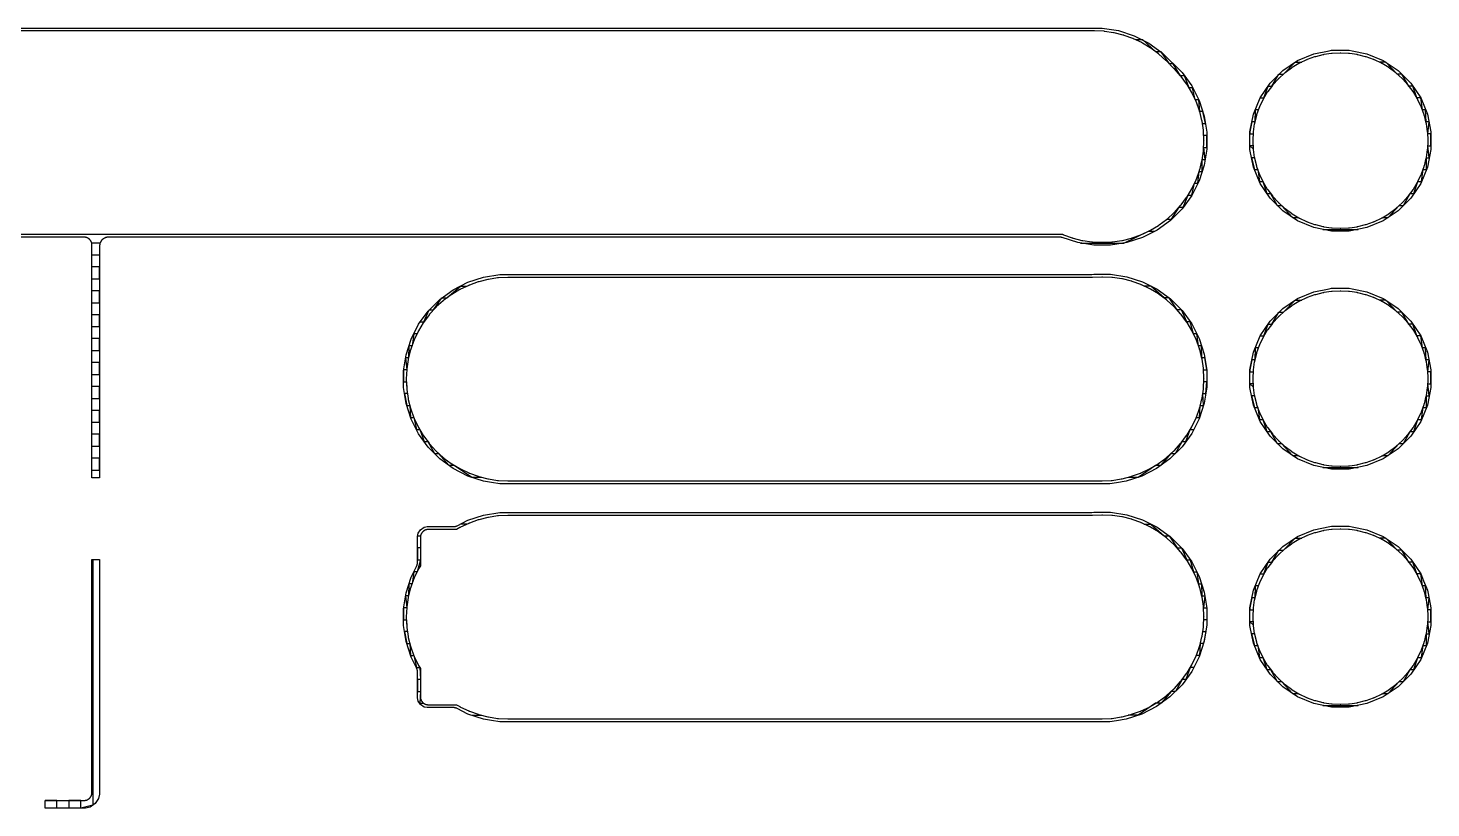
# Model space of a CAD drawing. Header units: metres. Extents: x 141.3 to 191.2, y -114.6 to -61.8.
# Drawn here: x 176.24 to 191.2, y -114.56 to -106.24 of the extents above; entities that cross this region are included whole.
import ezdxf

# ---------------------------------------------------------------- set-up
doc = ezdxf.new("R2010")
doc.units = ezdxf.units.M

msp = doc.modelspace()

# ---------------------------------------------------------------- linework, layer by layer
for points in [[(172.973, -106.24), (187.693, -106.24), (187.867, -106.267), (188.034, -106.322), (188.19, -106.401), (188.332, -106.505), (188.543, -106.715), (188.646, -106.857), (188.726, -107.014), (188.78, -107.181), (188.807, -107.352), (188.807, -107.353), (188.807, -107.354), (188.807, -107.53), (188.807, -107.532), (188.78, -107.703), (188.726, -107.87), (188.646, -108.027), (188.543, -108.169), (188.419, -108.293), (188.277, -108.396), (188.12, -108.476), (187.953, -108.53), (187.848, -108.547), (187.78, -108.557), (187.604, -108.557), (187.517, -108.544), (187.431, -108.53), (187.264, -108.476), (187.262, -108.475), (187.259, -108.474), (187.257, -108.474), (187.255, -108.473), (187.253, -108.473), (187.251, -108.473), (187.247, -108.472), (187.245, -108.472), (187.243, -108.471), (187.24, -108.471), (187.238, -108.471), (187.236, -108.471), (187.234, -108.471), (177.096, -108.471), (177.094, -108.471), (177.092, -108.471), (177.09, -108.471), (177.088, -108.471), (177.085, -108.472), (177.083, -108.472), (177.081, -108.472), (177.079, -108.473), (177.077, -108.473), (177.075, -108.474), (177.073, -108.474), (177.071, -108.475), (177.069, -108.475), (177.067, -108.476), (177.065, -108.477), (177.063, -108.477), (177.055, -108.481), (177.053, -108.482), (177.051, -108.483), (177.05, -108.483), (177.048, -108.484), (177.046, -108.485), (177.044, -108.486), (177.042, -108.488), (177.041, -108.489), (177.039, -108.49), (177.037, -108.491), (177.035, -108.492), (177.034, -108.494), (177.032, -108.495), (177.031, -108.496), (177.029, -108.498), (177.028, -108.499), (177.026, -108.501), (177.025, -108.502), (177.023, -108.504), (177.022, -108.505), (177.021, -108.507), (177.019, -108.509), (177.018, -108.51), (177.017, -108.512), (177.016, -108.514), (177.015, -108.516), (177.014, -108.517), (177.013, -108.519), (177.012, -108.521), (177.011, -108.523), (177.01, -108.525), (177.009, -108.527), (177.006, -108.535), (177.005, -108.537), (177.004, -108.539), (177.004, -108.541), (177.003, -108.543), (177.002, -108.545), (177.002, -108.547), (177.001, -108.549), (177.001, -108.551), (177.001, -108.553), (177, -108.555), (177, -108.557), (177, -108.559), (177, -108.561), (177, -108.563), (176.999, -108.565), (176.999, -108.568), (176.999, -111.042), (176.919, -111.042), (176.919, -108.557), (176.919, -108.554), (176.919, -108.552), (176.919, -108.55), (176.919, -108.548), (176.919, -108.546), (176.918, -108.544), (176.918, -108.542), (176.918, -108.54), (176.917, -108.538), (176.917, -108.536), (176.916, -108.534), (176.916, -108.532), (176.915, -108.53), (176.914, -108.528), (176.914, -108.526), (176.913, -108.524), (176.912, -108.522), (176.911, -108.52), (176.91, -108.518), (176.909, -108.516), (176.908, -108.515), (176.907, -108.513), (176.906, -108.511), (176.905, -108.509), (176.904, -108.508), (176.903, -108.506), (176.901, -108.504), (176.9, -108.503), (176.899, -108.501), (176.897, -108.499), (176.896, -108.498), (176.895, -108.496), (176.893, -108.495), (176.891, -108.494), (176.89, -108.492), (176.888, -108.491), (176.887, -108.489), (176.885, -108.488), (176.883, -108.487), (176.882, -108.486), (176.88, -108.485), (176.878, -108.484), (176.876, -108.483), (176.874, -108.482), (176.873, -108.481), (176.871, -108.48), (176.869, -108.479), (176.867, -108.478), (176.865, -108.477), (176.863, -108.476), (176.861, -108.476), (176.859, -108.475), (176.857, -108.475), (176.855, -108.474), (176.853, -108.474), (176.851, -108.473), (176.849, -108.473), (176.847, -108.472), (176.845, -108.472), (176.843, -108.472), (176.841, -108.472), (176.839, -108.472), (176.836, -108.472), (176.834, -108.472), (175.133, -108.472)], [(173.51, -108.441), (187.268, -108.441), (187.273, -108.443), (187.275, -108.444), (187.277, -108.445), (187.279, -108.446), (187.28, -108.446), (187.373, -108.479), (187.373, -108.479), (187.375, -108.48), (187.377, -108.481), (187.379, -108.481), (187.381, -108.482), (187.476, -108.506), (187.478, -108.506), (187.48, -108.507), (187.482, -108.507), (187.484, -108.507), (187.581, -108.522), (187.584, -108.522), (187.586, -108.522), (187.588, -108.522), (187.59, -108.523), (187.688, -108.527), (187.69, -108.527), (187.692, -108.528), (187.694, -108.527), (187.696, -108.527), (187.794, -108.523), (187.796, -108.522), (187.798, -108.522), (187.8, -108.522), (187.803, -108.522), (187.9, -108.507), (187.902, -108.507), (187.904, -108.507), (187.906, -108.506), (187.908, -108.506), (188.003, -108.482), (188.005, -108.481), (188.007, -108.481), (188.009, -108.48), (188.011, -108.479), (188.104, -108.446), (188.105, -108.446), (188.107, -108.445), (188.109, -108.444), (188.111, -108.443), (188.2, -108.401), (188.202, -108.4), (188.204, -108.399), (188.206, -108.398), (188.207, -108.397), (188.292, -108.347), (188.293, -108.346), (188.295, -108.345), (188.297, -108.343), (188.298, -108.342), (188.377, -108.284), (188.379, -108.282), (188.381, -108.281), (188.382, -108.28), (188.384, -108.278), (188.457, -108.212), (188.458, -108.211), (188.46, -108.21), (188.461, -108.208), (188.462, -108.207), (188.528, -108.134), (188.53, -108.132), (188.531, -108.131), (188.532, -108.129), (188.534, -108.127), (188.592, -108.048), (188.593, -108.047), (188.595, -108.045), (188.596, -108.043), (188.597, -108.042), (188.647, -107.957), (188.648, -107.956), (188.649, -107.954), (188.65, -107.952), (188.651, -107.95), (188.693, -107.861), (188.694, -107.859), (188.695, -107.857), (188.696, -107.855), (188.696, -107.854), (188.729, -107.761), (188.729, -107.761), (188.73, -107.761), (188.73, -107.759), (188.731, -107.757), (188.731, -107.755), (188.732, -107.753), (188.756, -107.658), (188.756, -107.656), (188.757, -107.654), (188.757, -107.652), (188.757, -107.65), (188.772, -107.553), (188.772, -107.55), (188.772, -107.548), (188.772, -107.546), (188.773, -107.544), (188.777, -107.446), (188.777, -107.444), (188.778, -107.442), (188.777, -107.44), (188.777, -107.438), (188.773, -107.34), (188.772, -107.338), (188.772, -107.336), (188.772, -107.334), (188.772, -107.331), (188.757, -107.234), (188.757, -107.232), (188.757, -107.23), (188.756, -107.228), (188.756, -107.226), (188.732, -107.131), (188.731, -107.129), (188.731, -107.127), (188.73, -107.125), (188.729, -107.123), (188.696, -107.03), (188.696, -107.029), (188.695, -107.027), (188.694, -107.025), (188.693, -107.023), (188.651, -106.934), (188.65, -106.932), (188.649, -106.93), (188.648, -106.928), (188.647, -106.927), (188.597, -106.842), (188.596, -106.841), (188.595, -106.839), (188.593, -106.837), (188.592, -106.836), (188.534, -106.757), (188.532, -106.755), (188.531, -106.753), (188.53, -106.752), (188.528, -106.75), (188.462, -106.677), (188.461, -106.676), (188.46, -106.674), (188.373, -106.588), (188.372, -106.586), (188.37, -106.585), (188.297, -106.519), (188.296, -106.518), (188.294, -106.516), (188.293, -106.515), (188.291, -106.514), (188.212, -106.455), (188.21, -106.454), (188.209, -106.453), (188.207, -106.452), (188.205, -106.451), (188.121, -106.4), (188.119, -106.399), (188.117, -106.398), (188.115, -106.397), (188.113, -106.396), (188.025, -106.354), (188.023, -106.353), (188.021, -106.353), (188.019, -106.352), (188.017, -106.351), (187.925, -106.318), (187.925, -106.318), (187.923, -106.317), (187.921, -106.317), (187.919, -106.316), (187.917, -106.316), (187.821, -106.292), (187.819, -106.291), (187.817, -106.291), (187.815, -106.29), (187.813, -106.29), (187.716, -106.276), (187.714, -106.275), (187.712, -106.275), (187.71, -106.275), (187.708, -106.275), (187.61, -106.27), (187.608, -106.27), (187.605, -106.27), (173.061, -106.27)], [(188.761, -107.26), (188.793, -107.26), (188.764, -107.132), (188.732, -107.132), (188.721, -107.005), (188.685, -107.005), (188.656, -106.877), (188.618, -106.877), (188.568, -106.75), (188.528, -106.75), (188.45, -106.622), (188.408, -106.622), (188.319, -106.495), (188.265, -106.495), (188.124, -106.367), (188.053, -106.367)], [(189.357, -107.114), (189.323, -107.114), (189.319, -107.241), (189.287, -107.241), (189.266, -107.347), (189.304, -107.16), (189.376, -106.985), (189.482, -106.827), (189.617, -106.692), (189.775, -106.586), (189.95, -106.514), (190.112, -106.482), (190.137, -106.476), (190.327, -106.476), (190.359, -106.483), (190.514, -106.514), (190.689, -106.586), (190.847, -106.692), (190.982, -106.827), (191.088, -106.985), (191.16, -107.16), (191.198, -107.347), (191.198, -107.537), (191.16, -107.724), (191.088, -107.899), (190.982, -108.057), (190.847, -108.192), (190.689, -108.298), (190.514, -108.37), (190.327, -108.408), (190.137, -108.408), (189.95, -108.37), (189.775, -108.298), (189.617, -108.192), (189.482, -108.057), (189.376, -107.899), (189.304, -107.724), (189.266, -107.537), (189.266, -107.347), (189.266, -107.369), (189.3, -107.369)], [(189.3, -107.496), (189.266, -107.496), (189.301, -107.529), (189.301, -107.532), (189.302, -107.534), (189.302, -107.536), (189.302, -107.538), (189.314, -107.62), (189.315, -107.622), (189.315, -107.624), (189.315, -107.626), (189.316, -107.628), (189.336, -107.709), (189.337, -107.711), (189.337, -107.713), (189.338, -107.715), (189.339, -107.717), (189.367, -107.796), (189.367, -107.798), (189.368, -107.8), (189.369, -107.802), (189.37, -107.804), (189.406, -107.879), (189.406, -107.881), (189.407, -107.883), (189.408, -107.885), (189.409, -107.886), (189.452, -107.958), (189.453, -107.96), (189.455, -107.961), (189.456, -107.963), (189.457, -107.965), (189.507, -108.032), (189.508, -108.034), (189.509, -108.035), (189.511, -108.037), (189.512, -108.038), (189.568, -108.1), (189.569, -108.102), (189.571, -108.103), (189.572, -108.105), (189.574, -108.106), (189.636, -108.162), (189.637, -108.163), (189.639, -108.165), (189.64, -108.166), (189.642, -108.167), (189.709, -108.217), (189.711, -108.218), (189.713, -108.219), (189.714, -108.221), (189.716, -108.222), (189.788, -108.265), (189.789, -108.266), (189.791, -108.267), (189.793, -108.268), (189.795, -108.268), (189.87, -108.304), (189.872, -108.305), (189.874, -108.306), (189.876, -108.307), (189.878, -108.307), (189.957, -108.335), (189.957, -108.335), (189.958, -108.336), (189.96, -108.337), (189.963, -108.337), (189.965, -108.338), (190.046, -108.358), (190.048, -108.359), (190.05, -108.359), (190.052, -108.359), (190.054, -108.36), (190.136, -108.372), (190.138, -108.372), (190.14, -108.372), (190.142, -108.373), (190.145, -108.373), (190.228, -108.377), (190.23, -108.377), (190.232, -108.377), (190.234, -108.377), (190.236, -108.377), (190.319, -108.373), (190.322, -108.373), (190.324, -108.372), (190.326, -108.372), (190.328, -108.372), (190.41, -108.36), (190.412, -108.359), (190.414, -108.359), (190.416, -108.359), (190.418, -108.358), (190.499, -108.338), (190.501, -108.337), (190.503, -108.337), (190.505, -108.336), (190.507, -108.335), (190.586, -108.307), (190.588, -108.307), (190.59, -108.306), (190.592, -108.305), (190.594, -108.304), (190.669, -108.268), (190.671, -108.268), (190.673, -108.267), (190.675, -108.266), (190.676, -108.265), (190.748, -108.222), (190.75, -108.221), (190.751, -108.219), (190.753, -108.218), (190.755, -108.217), (190.822, -108.167), (190.824, -108.166), (190.825, -108.165), (190.827, -108.163), (190.828, -108.162), (190.89, -108.106), (190.892, -108.105), (190.893, -108.103), (190.895, -108.102), (190.896, -108.1), (190.952, -108.038), (190.953, -108.037), (190.955, -108.035), (190.956, -108.034), (190.957, -108.032), (191.007, -107.965), (191.008, -107.963), (191.009, -107.961), (191.011, -107.96), (191.012, -107.958), (191.055, -107.886), (191.056, -107.885), (191.057, -107.883), (191.058, -107.881), (191.058, -107.879), (191.094, -107.804), (191.095, -107.802), (191.096, -107.8), (191.097, -107.798), (191.097, -107.796), (191.125, -107.717), (191.125, -107.717), (191.125, -107.717), (191.126, -107.715), (191.127, -107.713), (191.127, -107.711), (191.128, -107.709), (191.148, -107.628), (191.149, -107.626), (191.149, -107.624), (191.149, -107.622), (191.15, -107.62), (191.162, -107.538), (191.162, -107.536), (191.162, -107.534), (191.163, -107.532), (191.163, -107.529), (191.167, -107.446), (191.167, -107.444), (191.167, -107.442), (191.167, -107.44), (191.167, -107.438), (191.163, -107.355), (191.163, -107.352), (191.162, -107.35), (191.162, -107.348), (191.162, -107.346), (191.15, -107.264), (191.149, -107.262), (191.149, -107.26), (191.149, -107.258), (191.148, -107.256), (191.128, -107.175), (191.127, -107.173), (191.127, -107.171), (191.126, -107.169), (191.125, -107.167), (191.097, -107.088), (191.097, -107.086), (191.096, -107.084), (191.095, -107.082), (191.094, -107.08), (191.058, -107.005), (191.058, -107.003), (191.057, -107.001), (191.056, -106.999), (191.055, -106.998), (191.012, -106.926), (191.011, -106.924), (191.009, -106.923), (191.008, -106.921), (191.007, -106.919), (190.957, -106.852), (190.956, -106.85), (190.955, -106.849), (190.953, -106.847), (190.952, -106.846), (190.896, -106.784), (190.895, -106.782), (190.893, -106.781), (190.892, -106.779), (190.89, -106.778), (190.828, -106.722), (190.827, -106.721), (190.825, -106.719), (190.824, -106.718), (190.822, -106.717), (190.755, -106.667), (190.753, -106.666), (190.751, -106.665), (190.75, -106.663), (190.748, -106.662), (190.676, -106.619), (190.675, -106.618), (190.673, -106.617), (190.671, -106.616), (190.669, -106.616), (190.594, -106.58), (190.592, -106.579), (190.59, -106.578), (190.588, -106.577), (190.586, -106.577), (190.507, -106.549), (190.507, -106.549), (190.506, -106.548), (190.504, -106.547), (190.501, -106.547), (190.499, -106.546), (190.418, -106.526), (190.416, -106.525), (190.414, -106.525), (190.412, -106.525), (190.41, -106.524), (190.328, -106.512), (190.326, -106.512), (190.324, -106.512), (190.322, -106.511), (190.319, -106.511), (190.236, -106.507), (190.234, -106.507), (190.232, -106.507), (190.23, -106.507), (190.228, -106.507), (190.145, -106.511), (190.142, -106.511), (190.14, -106.512), (190.138, -106.512), (190.136, -106.512), (190.054, -106.524), (190.052, -106.525), (190.05, -106.525), (190.048, -106.525), (190.046, -106.526), (189.965, -106.546), (189.963, -106.547), (189.961, -106.547), (189.959, -106.548), (189.957, -106.549), (189.878, -106.577), (189.876, -106.577), (189.874, -106.578), (189.872, -106.579), (189.87, -106.58), (189.795, -106.616), (189.793, -106.616), (189.791, -106.617), (189.789, -106.618), (189.788, -106.619), (189.716, -106.662), (189.714, -106.663), (189.713, -106.665), (189.711, -106.666), (189.709, -106.667), (189.642, -106.717), (189.64, -106.718), (189.639, -106.719), (189.637, -106.721), (189.636, -106.722), (189.574, -106.778), (189.572, -106.779), (189.571, -106.781), (189.569, -106.782), (189.568, -106.784), (189.512, -106.846), (189.511, -106.847), (189.509, -106.849), (189.508, -106.85), (189.507, -106.852), (189.457, -106.919), (189.456, -106.921), (189.455, -106.923), (189.453, -106.924), (189.452, -106.926), (189.409, -106.998), (189.408, -106.999), (189.407, -107.001), (189.406, -107.003), (189.406, -107.005), (189.37, -107.08), (189.369, -107.082), (189.368, -107.084), (189.367, -107.086), (189.367, -107.088), (189.339, -107.167), (189.339, -107.167), (189.339, -107.167), (189.338, -107.169), (189.337, -107.171), (189.337, -107.173), (189.336, -107.175), (189.316, -107.256), (189.315, -107.258), (189.315, -107.26), (189.315, -107.262), (189.314, -107.264), (189.302, -107.346), (189.302, -107.348), (189.302, -107.35), (189.301, -107.352), (189.301, -107.355), (189.297, -107.438), (189.297, -107.44), (189.297, -107.442), (189.297, -107.444), (189.297, -107.446), (189.301, -107.529)], [(189.376, -106.986), (189.416, -106.986), (189.46, -106.859), (189.502, -106.859), (189.577, -106.731), (189.625, -106.731), (189.748, -106.604), (189.819, -106.604)], [(190.681, -108.261), (190.743, -108.261), (190.859, -108.134), (190.905, -108.134), (190.976, -108.006), (191.016, -108.006), (191.058, -107.879), (191.096, -107.879), (191.113, -107.751), (191.149, -107.751), (191.149, -107.624), (191.18, -107.624), (191.164, -107.496), (191.198, -107.496), (191.198, -107.369), (191.164, -107.369), (191.177, -107.241), (191.145, -107.241), (191.141, -107.114), (191.107, -107.114), (191.088, -106.986), (191.048, -106.986), (191.004, -106.859), (190.962, -106.859), (190.887, -106.731), (190.839, -106.731), (190.716, -106.604), (190.645, -106.604)], [(188.382, -108.28), (188.432, -108.28), (188.511, -108.152), (188.555, -108.152), (188.607, -108.025), (188.647, -108.025), (188.676, -107.897), (188.712, -107.897), (188.726, -107.77), (188.758, -107.77), (188.758, -107.642), (188.79, -107.642), (188.774, -107.515), (188.807, -107.515), (188.807, -107.387), (188.775, -107.387)], [(189.315, -107.624), (189.284, -107.624), (189.315, -107.751), (189.351, -107.751), (189.368, -107.879), (189.406, -107.879), (189.448, -108.006), (189.488, -108.006), (189.559, -108.134), (189.605, -108.134), (189.721, -108.261), (189.783, -108.261)], [(187.462, -108.535), (187.922, -108.535), (188.187, -108.408), (188.254, -108.408)], [(190.044, -108.389), (190.42, -108.389)], [(177.006, -108.535), (176.917, -108.535)], [(176.919, -110.957), (176.999, -110.957), (176.999, -110.83), (176.919, -110.83), (176.919, -110.702), (176.999, -110.702), (176.999, -110.575), (176.919, -110.575), (176.919, -110.447), (176.999, -110.447), (176.999, -110.32), (176.919, -110.32), (176.919, -110.192), (176.999, -110.192), (176.999, -110.065), (176.919, -110.065), (176.919, -109.937), (176.999, -109.937), (176.999, -109.81), (176.919, -109.81), (176.919, -109.682), (176.999, -109.682), (176.999, -109.555), (176.919, -109.555), (176.919, -109.427), (176.999, -109.427), (176.999, -109.3), (176.919, -109.3), (176.919, -109.172), (176.999, -109.172), (176.999, -109.045), (176.919, -109.045), (176.919, -108.917), (176.999, -108.917), (176.999, -108.79), (176.919, -108.79), (176.919, -108.662), (176.999, -108.662)], [(180.385, -109.504), (180.35, -109.504), (180.332, -109.631), (180.299, -109.631), (180.295, -109.759), (180.263, -109.759), (180.275, -109.886), (180.243, -109.886), (180.24, -109.899), (180.268, -109.726), (180.322, -109.559), (180.402, -109.402), (180.505, -109.26), (180.629, -109.136), (180.771, -109.033), (180.928, -108.953), (181.095, -108.899), (181.268, -108.871), (187.565, -108.871), (187.567, -108.871), (187.57, -108.871), (187.572, -108.871), (187.574, -108.871), (187.576, -108.871), (187.578, -108.871), (187.58, -108.87), (187.604, -108.866), (187.78, -108.866), (187.953, -108.894), (188.12, -108.948), (188.277, -109.028), (188.419, -109.131), (188.543, -109.255), (188.646, -109.397), (188.726, -109.554), (188.78, -109.721), (188.807, -109.892), (188.807, -109.893), (188.807, -109.894), (188.807, -110.07), (188.797, -110.138), (188.78, -110.243), (188.726, -110.41), (188.646, -110.567), (188.543, -110.709), (188.414, -110.838), (188.272, -110.941), (188.115, -111.021), (187.948, -111.075), (187.843, -111.092), (187.775, -111.103), (181.268, -111.103), (181.181, -111.089), (181.095, -111.075), (180.928, -111.021), (180.771, -110.941), (180.629, -110.838), (180.505, -110.714), (180.402, -110.572), (180.322, -110.415), (180.268, -110.248), (180.24, -110.075), (180.24, -109.899), (180.24, -110.014), (180.272, -110.014), (180.275, -110.089), (180.276, -110.091), (180.276, -110.093), (180.276, -110.095), (180.276, -110.098), (180.291, -110.195), (180.291, -110.197), (180.291, -110.199), (180.292, -110.201), (180.292, -110.203), (180.316, -110.298), (180.317, -110.3), (180.317, -110.302), (180.318, -110.304), (180.319, -110.306), (180.352, -110.399), (180.352, -110.4), (180.353, -110.402), (180.354, -110.404), (180.355, -110.406), (180.397, -110.495), (180.398, -110.497), (180.399, -110.499), (180.4, -110.501), (180.401, -110.502), (180.451, -110.587), (180.452, -110.588), (180.453, -110.59), (180.455, -110.592), (180.456, -110.593), (180.514, -110.672), (180.516, -110.674), (180.517, -110.676), (180.518, -110.677), (180.52, -110.679), (180.586, -110.752), (180.587, -110.753), (180.588, -110.755), (180.59, -110.756), (180.591, -110.757), (180.664, -110.823), (180.666, -110.825), (180.667, -110.826), (180.669, -110.827), (180.671, -110.829), (180.75, -110.887), (180.751, -110.888), (180.753, -110.89), (180.755, -110.891), (180.756, -110.892), (180.841, -110.942), (180.842, -110.943), (180.844, -110.944), (180.846, -110.945), (180.848, -110.946), (180.937, -110.988), (180.939, -110.989), (180.941, -110.99), (180.943, -110.991), (180.944, -110.991), (181.037, -111.024), (181.037, -111.024), (181.037, -111.025), (181.039, -111.025), (181.041, -111.026), (181.043, -111.026), (181.045, -111.027), (181.14, -111.051), (181.142, -111.051), (181.144, -111.052), (181.146, -111.052), (181.148, -111.052), (181.245, -111.067), (181.248, -111.067), (181.25, -111.067), (181.252, -111.067), (181.254, -111.068), (181.352, -111.072), (181.354, -111.072), (181.356, -111.073), (187.687, -111.073), (187.689, -111.072), (187.691, -111.072), (187.789, -111.068), (187.791, -111.067), (187.793, -111.067), (187.795, -111.067), (187.798, -111.067), (187.895, -111.052), (187.897, -111.052), (187.899, -111.052), (187.901, -111.051), (187.903, -111.051), (187.998, -111.027), (188, -111.026), (188.002, -111.026), (188.004, -111.025), (188.006, -111.024), (188.099, -110.991), (188.1, -110.991), (188.102, -110.99), (188.104, -110.989), (188.106, -110.988), (188.195, -110.946), (188.197, -110.945), (188.199, -110.944), (188.201, -110.943), (188.202, -110.942), (188.287, -110.892), (188.288, -110.891), (188.29, -110.89), (188.292, -110.888), (188.293, -110.887), (188.372, -110.829), (188.374, -110.827), (188.376, -110.826), (188.377, -110.825), (188.379, -110.823), (188.452, -110.757), (188.453, -110.756), (188.455, -110.755), (188.46, -110.75), (188.461, -110.748), (188.462, -110.747), (188.528, -110.674), (188.53, -110.672), (188.531, -110.671), (188.532, -110.669), (188.534, -110.667), (188.592, -110.588), (188.593, -110.587), (188.595, -110.585), (188.596, -110.583), (188.597, -110.582), (188.647, -110.497), (188.648, -110.496), (188.649, -110.494), (188.65, -110.492), (188.651, -110.49), (188.693, -110.401), (188.694, -110.399), (188.695, -110.397), (188.696, -110.395), (188.696, -110.394), (188.729, -110.301), (188.729, -110.301), (188.73, -110.301), (188.73, -110.299), (188.731, -110.297), (188.731, -110.295), (188.732, -110.293), (188.756, -110.198), (188.756, -110.196), (188.757, -110.194), (188.757, -110.192), (188.757, -110.19), (188.772, -110.093), (188.772, -110.09), (188.772, -110.088), (188.772, -110.086), (188.773, -110.084), (188.777, -109.986), (188.777, -109.984), (188.778, -109.982), (188.777, -109.98), (188.777, -109.978), (188.773, -109.88), (188.772, -109.878), (188.772, -109.876), (188.772, -109.874), (188.772, -109.871), (188.757, -109.774), (188.757, -109.772), (188.757, -109.77), (188.756, -109.768), (188.756, -109.766), (188.732, -109.671), (188.731, -109.669), (188.731, -109.667), (188.73, -109.665), (188.729, -109.663), (188.696, -109.57), (188.696, -109.569), (188.695, -109.567), (188.694, -109.565), (188.693, -109.563), (188.651, -109.474), (188.65, -109.472), (188.649, -109.47), (188.648, -109.468), (188.647, -109.467), (188.597, -109.382), (188.596, -109.381), (188.595, -109.379), (188.593, -109.377), (188.592, -109.376), (188.534, -109.297), (188.532, -109.295), (188.531, -109.293), (188.53, -109.292), (188.528, -109.29), (188.462, -109.217), (188.461, -109.216), (188.46, -109.214), (188.458, -109.213), (188.457, -109.212), (188.384, -109.146), (188.382, -109.144), (188.381, -109.143), (188.379, -109.142), (188.377, -109.14), (188.298, -109.082), (188.297, -109.081), (188.295, -109.079), (188.293, -109.078), (188.292, -109.077), (188.207, -109.027), (188.206, -109.026), (188.204, -109.025), (188.202, -109.024), (188.2, -109.023), (188.111, -108.981), (188.109, -108.98), (188.107, -108.979), (188.105, -108.978), (188.104, -108.978), (188.011, -108.945), (188.011, -108.945), (188.011, -108.944), (188.009, -108.944), (188.007, -108.943), (188.005, -108.943), (188.003, -108.942), (187.908, -108.918), (187.906, -108.918), (187.904, -108.917), (187.902, -108.917), (187.9, -108.917), (187.803, -108.902), (187.8, -108.902), (187.798, -108.902), (187.796, -108.902), (187.794, -108.901), (187.696, -108.897), (187.694, -108.897), (187.692, -108.896), (187.69, -108.897), (187.688, -108.897), (187.59, -108.901), (187.588, -108.901), (181.356, -108.901), (181.354, -108.902), (181.352, -108.902), (181.254, -108.906), (181.252, -108.907), (181.25, -108.907), (181.248, -108.907), (181.245, -108.907), (181.148, -108.922), (181.146, -108.922), (181.144, -108.922), (181.142, -108.923), (181.14, -108.923), (181.045, -108.947), (181.043, -108.948), (181.041, -108.948), (181.039, -108.949), (181.037, -108.95), (180.944, -108.983), (180.943, -108.983), (180.941, -108.984), (180.939, -108.985), (180.937, -108.986), (180.848, -109.028), (180.846, -109.029), (180.844, -109.03), (180.842, -109.031), (180.841, -109.032), (180.756, -109.082), (180.755, -109.083), (180.753, -109.084), (180.751, -109.086), (180.75, -109.087), (180.671, -109.145), (180.669, -109.147), (180.667, -109.148), (180.666, -109.149), (180.664, -109.151), (180.591, -109.217), (180.59, -109.218), (180.588, -109.219), (180.587, -109.221), (180.586, -109.222), (180.52, -109.295), (180.518, -109.297), (180.517, -109.298), (180.516, -109.3), (180.514, -109.302), (180.456, -109.381), (180.455, -109.382), (180.453, -109.384), (180.452, -109.386), (180.451, -109.387), (180.401, -109.472), (180.4, -109.473), (180.399, -109.475), (180.398, -109.477), (180.397, -109.479), (180.355, -109.568), (180.354, -109.57), (180.353, -109.572), (180.352, -109.574), (180.352, -109.575), (180.319, -109.668), (180.319, -109.668), (180.318, -109.668), (180.318, -109.67), (180.317, -109.672), (180.317, -109.674), (180.316, -109.676), (180.292, -109.771), (180.292, -109.773), (180.291, -109.775), (180.291, -109.777), (180.291, -109.779), (180.276, -109.876), (180.276, -109.879), (180.276, -109.881), (180.276, -109.883), (180.275, -109.885), (180.271, -109.983), (180.271, -109.985), (180.27, -109.987), (180.271, -109.989), (180.271, -109.991), (180.275, -110.089)], [(180.421, -109.376), (180.459, -109.376), (180.516, -109.249), (180.562, -109.249), (180.649, -109.121), (180.703, -109.121), (180.848, -108.994), (180.919, -108.994)], [(188.773, -109.886), (188.806, -109.886), (188.786, -109.759), (188.754, -109.759), (188.751, -109.631), (188.718, -109.631), (188.7, -109.504), (188.665, -109.504), (188.631, -109.376), (188.593, -109.376), (188.537, -109.249), (188.491, -109.249), (188.405, -109.121), (188.352, -109.121), (188.21, -108.994), (188.139, -108.994)], [(189.357, -109.654), (189.323, -109.654), (189.319, -109.781), (189.287, -109.781), (189.266, -109.887), (189.304, -109.7), (189.376, -109.525), (189.482, -109.367), (189.617, -109.232), (189.775, -109.126), (189.95, -109.054), (190.112, -109.022), (190.137, -109.016), (190.327, -109.016), (190.359, -109.023), (190.514, -109.054), (190.689, -109.126), (190.705, -109.137), (190.847, -109.232), (190.982, -109.367), (191.088, -109.525), (191.16, -109.7), (191.198, -109.887), (191.198, -110.077), (191.16, -110.264), (191.088, -110.439), (190.982, -110.597), (190.847, -110.732), (190.689, -110.838), (190.514, -110.91), (190.327, -110.948), (190.137, -110.948), (189.95, -110.91), (189.775, -110.838), (189.617, -110.732), (189.482, -110.597), (189.376, -110.439), (189.362, -110.404), (189.304, -110.264), (189.266, -110.077), (189.266, -109.887), (189.266, -109.909), (189.3, -109.909)], [(189.3, -110.036), (189.266, -110.036), (189.301, -110.069), (189.301, -110.072), (189.302, -110.074), (189.302, -110.076), (189.302, -110.078), (189.314, -110.16), (189.315, -110.162), (189.315, -110.164), (189.315, -110.166), (189.316, -110.168), (189.336, -110.249), (189.337, -110.251), (189.337, -110.253), (189.338, -110.255), (189.339, -110.257), (189.367, -110.336), (189.367, -110.338), (189.368, -110.34), (189.369, -110.342), (189.37, -110.344), (189.406, -110.419), (189.406, -110.421), (189.407, -110.423), (189.408, -110.425), (189.409, -110.426), (189.452, -110.498), (189.453, -110.5), (189.455, -110.501), (189.456, -110.503), (189.457, -110.505), (189.507, -110.572), (189.508, -110.574), (189.509, -110.575), (189.511, -110.577), (189.512, -110.578), (189.568, -110.64), (189.569, -110.642), (189.571, -110.643), (189.572, -110.645), (189.574, -110.646), (189.636, -110.702), (189.637, -110.703), (189.639, -110.705), (189.64, -110.706), (189.642, -110.707), (189.709, -110.757), (189.711, -110.758), (189.713, -110.759), (189.714, -110.761), (189.716, -110.762), (189.788, -110.805), (189.789, -110.806), (189.791, -110.807), (189.793, -110.808), (189.795, -110.808), (189.87, -110.844), (189.872, -110.845), (189.874, -110.846), (189.876, -110.847), (189.878, -110.847), (189.957, -110.875), (189.957, -110.875), (189.958, -110.876), (189.96, -110.877), (189.963, -110.877), (189.965, -110.878), (190.046, -110.898), (190.048, -110.899), (190.05, -110.899), (190.052, -110.899), (190.054, -110.9), (190.136, -110.912), (190.138, -110.912), (190.14, -110.912), (190.142, -110.913), (190.145, -110.913), (190.228, -110.917), (190.23, -110.917), (190.232, -110.917), (190.234, -110.917), (190.236, -110.917), (190.319, -110.913), (190.322, -110.913), (190.324, -110.912), (190.326, -110.912), (190.328, -110.912), (190.41, -110.9), (190.412, -110.899), (190.414, -110.899), (190.416, -110.899), (190.418, -110.898), (190.499, -110.878), (190.501, -110.877), (190.503, -110.877), (190.505, -110.876), (190.507, -110.875), (190.586, -110.847), (190.588, -110.847), (190.59, -110.846), (190.592, -110.845), (190.594, -110.844), (190.669, -110.808), (190.671, -110.808), (190.673, -110.807), (190.675, -110.806), (190.676, -110.805), (190.748, -110.762), (190.75, -110.761), (190.751, -110.759), (190.753, -110.758), (190.755, -110.757), (190.822, -110.707), (190.824, -110.706), (190.825, -110.705), (190.827, -110.703), (190.828, -110.702), (190.89, -110.646), (190.892, -110.645), (190.893, -110.643), (190.895, -110.642), (190.896, -110.64), (190.952, -110.578), (190.953, -110.577), (190.955, -110.575), (190.956, -110.574), (190.957, -110.572), (191.007, -110.505), (191.008, -110.503), (191.009, -110.501), (191.011, -110.5), (191.012, -110.498), (191.055, -110.426), (191.056, -110.425), (191.057, -110.423), (191.058, -110.421), (191.058, -110.419), (191.094, -110.344), (191.095, -110.342), (191.096, -110.34), (191.097, -110.338), (191.097, -110.336), (191.125, -110.257), (191.125, -110.257), (191.125, -110.257), (191.126, -110.255), (191.127, -110.253), (191.127, -110.251), (191.128, -110.249), (191.148, -110.168), (191.149, -110.166), (191.149, -110.164), (191.149, -110.162), (191.15, -110.16), (191.162, -110.078), (191.162, -110.076), (191.162, -110.074), (191.163, -110.072), (191.163, -110.069), (191.167, -109.986), (191.167, -109.984), (191.167, -109.982), (191.167, -109.98), (191.167, -109.978), (191.163, -109.895), (191.163, -109.892), (191.162, -109.89), (191.162, -109.888), (191.162, -109.886), (191.15, -109.804), (191.149, -109.802), (191.149, -109.8), (191.149, -109.798), (191.148, -109.796), (191.128, -109.715), (191.127, -109.713), (191.127, -109.711), (191.126, -109.709), (191.125, -109.707), (191.097, -109.628), (191.097, -109.626), (191.096, -109.624), (191.095, -109.622), (191.094, -109.62), (191.058, -109.545), (191.058, -109.543), (191.057, -109.541), (191.056, -109.539), (191.055, -109.538), (191.012, -109.466), (191.011, -109.464), (191.009, -109.463), (191.008, -109.461), (191.007, -109.459), (190.957, -109.392), (190.956, -109.39), (190.955, -109.389), (190.953, -109.387), (190.952, -109.386), (190.896, -109.324), (190.895, -109.322), (190.893, -109.321), (190.892, -109.319), (190.89, -109.318), (190.828, -109.262), (190.827, -109.261), (190.825, -109.259), (190.824, -109.258), (190.822, -109.257), (190.755, -109.207), (190.753, -109.206), (190.751, -109.205), (190.75, -109.203), (190.748, -109.202), (190.676, -109.159), (190.675, -109.158), (190.673, -109.157), (190.671, -109.156), (190.669, -109.156), (190.594, -109.12), (190.592, -109.119), (190.59, -109.118), (190.588, -109.117), (190.586, -109.117), (190.507, -109.089), (190.507, -109.089), (190.506, -109.088), (190.504, -109.087), (190.501, -109.087), (190.499, -109.086), (190.418, -109.066), (190.416, -109.065), (190.414, -109.065), (190.412, -109.065), (190.41, -109.064), (190.328, -109.052), (190.326, -109.052), (190.324, -109.052), (190.322, -109.051), (190.319, -109.051), (190.236, -109.047), (190.234, -109.047), (190.232, -109.047), (190.23, -109.047), (190.228, -109.047), (190.145, -109.051), (190.142, -109.051), (190.14, -109.052), (190.138, -109.052), (190.136, -109.052), (190.054, -109.064), (190.052, -109.065), (190.05, -109.065), (190.048, -109.065), (190.046, -109.066), (189.965, -109.086), (189.963, -109.087), (189.961, -109.087), (189.959, -109.088), (189.957, -109.089), (189.878, -109.117), (189.876, -109.117), (189.874, -109.118), (189.872, -109.119), (189.87, -109.12), (189.795, -109.156), (189.793, -109.156), (189.791, -109.157), (189.789, -109.158), (189.788, -109.159), (189.716, -109.202), (189.714, -109.203), (189.713, -109.205), (189.711, -109.206), (189.709, -109.207), (189.642, -109.257), (189.64, -109.258), (189.639, -109.259), (189.637, -109.261), (189.636, -109.262), (189.574, -109.318), (189.572, -109.319), (189.571, -109.321), (189.569, -109.322), (189.568, -109.324), (189.512, -109.386), (189.511, -109.387), (189.509, -109.389), (189.508, -109.39), (189.507, -109.392), (189.457, -109.459), (189.456, -109.461), (189.455, -109.463), (189.453, -109.464), (189.452, -109.466), (189.409, -109.538), (189.408, -109.539), (189.407, -109.541), (189.406, -109.543), (189.406, -109.545), (189.37, -109.62), (189.369, -109.622), (189.368, -109.624), (189.367, -109.626), (189.367, -109.628), (189.339, -109.707), (189.339, -109.707), (189.339, -109.707), (189.338, -109.709), (189.337, -109.711), (189.337, -109.713), (189.336, -109.715), (189.316, -109.796), (189.315, -109.798), (189.315, -109.8), (189.315, -109.802), (189.314, -109.804), (189.302, -109.886), (189.302, -109.888), (189.302, -109.89), (189.301, -109.892), (189.301, -109.895), (189.297, -109.978), (189.297, -109.98), (189.297, -109.982), (189.297, -109.984), (189.297, -109.986), (189.301, -110.069)], [(189.376, -109.526), (189.416, -109.526), (189.46, -109.399), (189.502, -109.399), (189.577, -109.271), (189.625, -109.271), (189.748, -109.144), (189.819, -109.144)], [(190.681, -110.801), (190.743, -110.801), (190.859, -110.674), (190.905, -110.674), (190.976, -110.546), (191.016, -110.546), (191.058, -110.419), (191.096, -110.419), (191.113, -110.291), (191.149, -110.291), (191.149, -110.164), (191.18, -110.164), (191.164, -110.036), (191.198, -110.036), (191.198, -109.909), (191.164, -109.909), (191.177, -109.781), (191.145, -109.781), (191.141, -109.654), (191.107, -109.654), (191.088, -109.526), (191.048, -109.526), (191.004, -109.399), (190.962, -109.399), (190.887, -109.271), (190.839, -109.271), (190.716, -109.144), (190.645, -109.144)], [(188.695, -110.396), (188.73, -110.396), (188.738, -110.269), (188.772, -110.269), (188.764, -110.141), (188.796, -110.141), (188.807, -110.014), (188.776, -110.014)], [(180.283, -110.141), (180.251, -110.141), (180.275, -110.269), (180.309, -110.269), (180.316, -110.396), (180.351, -110.396), (180.378, -110.524), (180.414, -110.524), (180.46, -110.651), (180.499, -110.651), (180.57, -110.779), (180.615, -110.779), (180.724, -110.906), (180.781, -110.906), (180.968, -111.034), (181.073, -111.034)], [(189.315, -110.164), (189.284, -110.164), (189.315, -110.291), (189.351, -110.291), (189.368, -110.419), (189.406, -110.419), (189.448, -110.546), (189.488, -110.546), (189.559, -110.674), (189.605, -110.674), (189.721, -110.801), (189.783, -110.801)], [(187.97, -111.034), (188.075, -111.034), (188.262, -110.906), (188.319, -110.906), (188.428, -110.779), (188.473, -110.779), (188.545, -110.651), (188.584, -110.651), (188.631, -110.524), (188.668, -110.524)], [(190.044, -110.929), (190.42, -110.929)], [(180.421, -111.789), (180.39, -111.789), (180.39, -111.916), (180.421, -111.916), (180.385, -112.044), (180.35, -112.044), (180.332, -112.171), (180.299, -112.171), (180.295, -112.299), (180.263, -112.299), (180.275, -112.426), (180.243, -112.426), (180.24, -112.439), (180.268, -112.266), (180.322, -112.099), (180.38, -111.985), (180.381, -111.984), (180.382, -111.982), (180.383, -111.98), (180.383, -111.978), (180.384, -111.976), (180.385, -111.974), (180.385, -111.972), (180.386, -111.971), (180.386, -111.969), (180.387, -111.967), (180.388, -111.961), (180.389, -111.96), (180.389, -111.958), (180.389, -111.956), (180.39, -111.954), (180.39, -111.952), (180.39, -111.95), (180.39, -111.948), (180.39, -111.946), (180.39, -111.944), (180.39, -111.942), (180.39, -111.666), (180.397, -111.632), (180.423, -111.594), (180.461, -111.568), (180.48, -111.564), (180.495, -111.561), (180.771, -111.561), (180.773, -111.561), (180.775, -111.561), (180.777, -111.561), (180.779, -111.561), (180.781, -111.561), (180.783, -111.561), (180.785, -111.56), (180.787, -111.56), (180.789, -111.56), (180.79, -111.559), (180.796, -111.558), (180.798, -111.557), (180.8, -111.557), (180.801, -111.556), (180.803, -111.556), (180.805, -111.555), (180.807, -111.554), (180.809, -111.554), (180.811, -111.553), (180.813, -111.552), (180.814, -111.551), (180.928, -111.493), (181.095, -111.439), (181.268, -111.411), (187.565, -111.411), (187.567, -111.411), (187.57, -111.411), (187.572, -111.411), (187.574, -111.411), (187.576, -111.411), (187.578, -111.411), (187.58, -111.41), (187.604, -111.406), (187.78, -111.406), (187.953, -111.434), (188.12, -111.488), (188.277, -111.568), (188.419, -111.671), (188.543, -111.795), (188.646, -111.937), (188.726, -112.094), (188.78, -112.261), (188.807, -112.432), (188.807, -112.433), (188.807, -112.434), (188.807, -112.61), (188.797, -112.678), (188.78, -112.783), (188.726, -112.95), (188.646, -113.107), (188.543, -113.249), (188.414, -113.378), (188.272, -113.481), (188.115, -113.561), (187.948, -113.615), (187.843, -113.632), (187.775, -113.643), (181.268, -113.643), (181.181, -113.629), (181.095, -113.615), (180.928, -113.561), (180.814, -113.503), (180.813, -113.502), (180.811, -113.501), (180.809, -113.5), (180.807, -113.5), (180.805, -113.499), (180.803, -113.498), (180.801, -113.498), (180.8, -113.497), (180.798, -113.497), (180.796, -113.496), (180.79, -113.495), (180.789, -113.494), (180.787, -113.494), (180.785, -113.494), (180.783, -113.493), (180.781, -113.493), (180.779, -113.493), (180.777, -113.493), (180.775, -113.493), (180.773, -113.493), (180.771, -113.493), (180.495, -113.493), (180.461, -113.486), (180.423, -113.46), (180.397, -113.422), (180.39, -113.388), (180.39, -113.112), (180.39, -113.11), (180.39, -113.108), (180.39, -113.106), (180.39, -113.104), (180.39, -113.102), (180.39, -113.1), (180.389, -113.098), (180.389, -113.096), (180.389, -113.094), (180.388, -113.093), (180.387, -113.087), (180.386, -113.085), (180.386, -113.083), (180.385, -113.082), (180.385, -113.08), (180.384, -113.078), (180.383, -113.076), (180.383, -113.074), (180.382, -113.072), (180.381, -113.07), (180.38, -113.069), (180.322, -112.955), (180.268, -112.788), (180.24, -112.615), (180.24, -112.439), (180.24, -112.554), (180.272, -112.554), (180.275, -112.629), (180.276, -112.631), (180.276, -112.633), (180.276, -112.635), (180.276, -112.638), (180.291, -112.735), (180.291, -112.737), (180.291, -112.739), (180.292, -112.741), (180.292, -112.743), (180.316, -112.838), (180.317, -112.84), (180.317, -112.842), (180.318, -112.844), (180.319, -112.846), (180.352, -112.939), (180.352, -112.94), (180.353, -112.942), (180.354, -112.944), (180.355, -112.946), (180.397, -113.035), (180.398, -113.037), (180.399, -113.039), (180.4, -113.041), (180.401, -113.042), (180.421, -113.076), (180.421, -113.377), (180.421, -113.379), (180.421, -113.381), (180.421, -113.383), (180.421, -113.385), (180.422, -113.387), (180.422, -113.389), (180.422, -113.392), (180.423, -113.394), (180.423, -113.396), (180.424, -113.398), (180.424, -113.4), (180.425, -113.402), (180.425, -113.404), (180.426, -113.406), (180.427, -113.408), (180.427, -113.41), (180.428, -113.411), (180.429, -113.413), (180.43, -113.415), (180.431, -113.417), (180.432, -113.419), (180.433, -113.421), (180.434, -113.422), (180.435, -113.424), (180.437, -113.426), (180.438, -113.428), (180.439, -113.429), (180.44, -113.431), (180.442, -113.433), (180.443, -113.434), (180.444, -113.436), (180.446, -113.437), (180.447, -113.439), (180.449, -113.44), (180.45, -113.441), (180.452, -113.443), (180.454, -113.444), (180.455, -113.445), (180.457, -113.446), (180.459, -113.448), (180.461, -113.449), (180.462, -113.45), (180.464, -113.451), (180.466, -113.452), (180.468, -113.453), (180.47, -113.454), (180.472, -113.455), (180.473, -113.456), (180.475, -113.456), (180.477, -113.457), (180.479, -113.458), (180.481, -113.458), (180.483, -113.459), (180.485, -113.459), (180.487, -113.46), (180.489, -113.46), (180.491, -113.461), (180.494, -113.461), (180.496, -113.461), (180.498, -113.462), (180.5, -113.462), (180.502, -113.462), (180.504, -113.462), (180.506, -113.462), (180.807, -113.462), (180.841, -113.482), (180.842, -113.483), (180.844, -113.484), (180.846, -113.485), (180.848, -113.486), (180.937, -113.528), (180.939, -113.529), (180.941, -113.53), (180.943, -113.531), (180.944, -113.531), (181.037, -113.564), (181.037, -113.564), (181.037, -113.565), (181.039, -113.565), (181.041, -113.566), (181.043, -113.566), (181.045, -113.567), (181.14, -113.591), (181.142, -113.591), (181.144, -113.592), (181.146, -113.592), (181.148, -113.592), (181.245, -113.607), (181.248, -113.607), (181.25, -113.607), (181.252, -113.607), (181.254, -113.608), (181.352, -113.612), (181.354, -113.612), (181.356, -113.613), (187.687, -113.613), (187.689, -113.612), (187.691, -113.612), (187.789, -113.608), (187.791, -113.607), (187.793, -113.607), (187.795, -113.607), (187.798, -113.607), (187.895, -113.592), (187.897, -113.592), (187.899, -113.592), (187.901, -113.591), (187.903, -113.591), (187.998, -113.567), (188, -113.566), (188.002, -113.566), (188.004, -113.565), (188.006, -113.564), (188.099, -113.531), (188.1, -113.531), (188.102, -113.53), (188.104, -113.529), (188.106, -113.528), (188.195, -113.486), (188.197, -113.485), (188.199, -113.484), (188.201, -113.483), (188.202, -113.482), (188.287, -113.432), (188.288, -113.431), (188.29, -113.43), (188.292, -113.428), (188.293, -113.427), (188.372, -113.369), (188.374, -113.367), (188.376, -113.366), (188.377, -113.365), (188.379, -113.363), (188.452, -113.297), (188.453, -113.296), (188.455, -113.295), (188.46, -113.29), (188.461, -113.288), (188.462, -113.287), (188.528, -113.214), (188.53, -113.212), (188.531, -113.211), (188.532, -113.209), (188.534, -113.207), (188.592, -113.128), (188.593, -113.127), (188.595, -113.125), (188.596, -113.123), (188.597, -113.122), (188.647, -113.037), (188.648, -113.036), (188.649, -113.034), (188.65, -113.032), (188.651, -113.03), (188.693, -112.941), (188.694, -112.939), (188.695, -112.937), (188.696, -112.935), (188.696, -112.934), (188.729, -112.841), (188.729, -112.841), (188.73, -112.841), (188.73, -112.839), (188.731, -112.837), (188.731, -112.835), (188.732, -112.833), (188.756, -112.738), (188.756, -112.736), (188.757, -112.734), (188.757, -112.732), (188.757, -112.73), (188.772, -112.633), (188.772, -112.63), (188.772, -112.628), (188.772, -112.626), (188.773, -112.624), (188.777, -112.526), (188.777, -112.524), (188.778, -112.522), (188.777, -112.52), (188.777, -112.518), (188.773, -112.42), (188.772, -112.418), (188.772, -112.416), (188.772, -112.414), (188.772, -112.411), (188.757, -112.314), (188.757, -112.312), (188.757, -112.31), (188.756, -112.308), (188.756, -112.306), (188.732, -112.211), (188.731, -112.209), (188.731, -112.207), (188.73, -112.205), (188.729, -112.203), (188.696, -112.11), (188.696, -112.109), (188.695, -112.107), (188.694, -112.105), (188.693, -112.103), (188.651, -112.014), (188.65, -112.012), (188.649, -112.01), (188.648, -112.008), (188.647, -112.007), (188.597, -111.922), (188.596, -111.921), (188.595, -111.919), (188.593, -111.917), (188.592, -111.916), (188.534, -111.837), (188.532, -111.835), (188.531, -111.833), (188.53, -111.832), (188.528, -111.83), (188.462, -111.757), (188.461, -111.756), (188.46, -111.754), (188.458, -111.753), (188.457, -111.752), (188.384, -111.686), (188.382, -111.684), (188.381, -111.683), (188.379, -111.682), (188.377, -111.68), (188.298, -111.622), (188.297, -111.621), (188.295, -111.619), (188.293, -111.618), (188.292, -111.617), (188.207, -111.567), (188.206, -111.566), (188.204, -111.565), (188.202, -111.564), (188.2, -111.563), (188.111, -111.521), (188.109, -111.52), (188.107, -111.519), (188.105, -111.518), (188.104, -111.518), (188.011, -111.485), (188.011, -111.485), (188.011, -111.484), (188.009, -111.484), (188.007, -111.483), (188.005, -111.483), (188.003, -111.482), (187.908, -111.458), (187.906, -111.458), (187.904, -111.457), (187.902, -111.457), (187.9, -111.457), (187.803, -111.442), (187.8, -111.442), (187.798, -111.442), (187.796, -111.442), (187.794, -111.441), (187.696, -111.437), (187.694, -111.437), (187.692, -111.436), (187.69, -111.437), (187.688, -111.437), (187.59, -111.441), (187.588, -111.441), (181.356, -111.441), (181.354, -111.442), (181.352, -111.442), (181.254, -111.446), (181.252, -111.447), (181.25, -111.447), (181.248, -111.447), (181.245, -111.447), (181.148, -111.462), (181.146, -111.462), (181.144, -111.462), (181.142, -111.463), (181.14, -111.463), (181.045, -111.487), (181.043, -111.488), (181.041, -111.488), (181.039, -111.489), (181.037, -111.49), (180.944, -111.523), (180.943, -111.523), (180.941, -111.524), (180.939, -111.525), (180.937, -111.526), (180.848, -111.568), (180.846, -111.569), (180.844, -111.57), (180.842, -111.571), (180.841, -111.572), (180.807, -111.592), (180.506, -111.592), (180.504, -111.592), (180.502, -111.592), (180.5, -111.592), (180.498, -111.592), (180.496, -111.593), (180.494, -111.593), (180.491, -111.593), (180.489, -111.594), (180.487, -111.594), (180.485, -111.595), (180.483, -111.595), (180.481, -111.596), (180.479, -111.596), (180.477, -111.597), (180.475, -111.598), (180.473, -111.598), (180.472, -111.599), (180.47, -111.6), (180.468, -111.601), (180.466, -111.602), (180.464, -111.603), (180.462, -111.604), (180.461, -111.605), (180.459, -111.606), (180.457, -111.608), (180.455, -111.609), (180.454, -111.61), (180.452, -111.611), (180.45, -111.613), (180.449, -111.614), (180.447, -111.615), (180.446, -111.617), (180.444, -111.618), (180.443, -111.62), (180.442, -111.621), (180.44, -111.623), (180.439, -111.625), (180.438, -111.626), (180.437, -111.628), (180.435, -111.63), (180.434, -111.632), (180.433, -111.633), (180.432, -111.635), (180.431, -111.637), (180.43, -111.639), (180.429, -111.641), (180.428, -111.643), (180.427, -111.644), (180.427, -111.646), (180.426, -111.648), (180.425, -111.65), (180.425, -111.652), (180.424, -111.654), (180.424, -111.656), (180.423, -111.658), (180.423, -111.66), (180.422, -111.662), (180.422, -111.665), (180.422, -111.667), (180.421, -111.669), (180.421, -111.671), (180.421, -111.673), (180.421, -111.675), (180.421, -111.677), (180.421, -111.978), (180.401, -112.012), (180.4, -112.013), (180.399, -112.015), (180.398, -112.017), (180.397, -112.019), (180.355, -112.108), (180.354, -112.11), (180.353, -112.112), (180.352, -112.114), (180.352, -112.115), (180.319, -112.208), (180.319, -112.208), (180.318, -112.208), (180.318, -112.21), (180.317, -112.212), (180.317, -112.214), (180.316, -112.216), (180.292, -112.311), (180.292, -112.313), (180.291, -112.315), (180.291, -112.317), (180.291, -112.319), (180.276, -112.416), (180.276, -112.419), (180.276, -112.421), (180.276, -112.423), (180.275, -112.425), (180.271, -112.523), (180.271, -112.525), (180.27, -112.527), (180.271, -112.529), (180.271, -112.531), (180.275, -112.629)], [(180.919, -111.534), (180.848, -111.534)], [(188.139, -111.534), (188.21, -111.534), (188.352, -111.661), (188.405, -111.661), (188.491, -111.789), (188.537, -111.789), (188.593, -111.916), (188.631, -111.916), (188.665, -112.044), (188.7, -112.044), (188.718, -112.171), (188.751, -112.171), (188.754, -112.299), (188.786, -112.299), (188.773, -112.426), (188.806, -112.426), (188.807, -112.554), (188.776, -112.554)], [(189.357, -112.194), (189.323, -112.194), (189.319, -112.321), (189.287, -112.321), (189.266, -112.427), (189.304, -112.24), (189.376, -112.065), (189.482, -111.907), (189.617, -111.772), (189.775, -111.666), (189.95, -111.594), (190.12, -111.56), (190.137, -111.556), (190.327, -111.556), (190.359, -111.563), (190.514, -111.594), (190.689, -111.666), (190.847, -111.772), (190.982, -111.907), (191.088, -112.065), (191.119, -112.139), (191.16, -112.24), (191.168, -112.276), (191.198, -112.427), (191.198, -112.617), (191.16, -112.804), (191.088, -112.979), (190.982, -113.137), (190.847, -113.272), (190.689, -113.378), (190.514, -113.45), (190.327, -113.488), (190.137, -113.488), (189.95, -113.45), (189.775, -113.378), (189.617, -113.272), (189.482, -113.137), (189.46, -113.104), (189.376, -112.979), (189.304, -112.804), (189.266, -112.617), (189.266, -112.427), (189.266, -112.449), (189.3, -112.449)], [(189.3, -112.576), (189.266, -112.576), (189.301, -112.609), (189.301, -112.612), (189.302, -112.614), (189.302, -112.616), (189.302, -112.618), (189.314, -112.7), (189.315, -112.702), (189.315, -112.704), (189.315, -112.706), (189.316, -112.708), (189.336, -112.789), (189.337, -112.791), (189.337, -112.793), (189.338, -112.795), (189.339, -112.797), (189.367, -112.876), (189.367, -112.878), (189.368, -112.88), (189.369, -112.882), (189.37, -112.884), (189.406, -112.959), (189.406, -112.961), (189.407, -112.963), (189.408, -112.965), (189.409, -112.966), (189.452, -113.038), (189.453, -113.04), (189.455, -113.041), (189.456, -113.043), (189.457, -113.045), (189.507, -113.112), (189.508, -113.114), (189.509, -113.115), (189.511, -113.117), (189.512, -113.118), (189.568, -113.18), (189.569, -113.182), (189.571, -113.183), (189.572, -113.185), (189.574, -113.186), (189.636, -113.242), (189.637, -113.243), (189.639, -113.245), (189.64, -113.246), (189.642, -113.247), (189.709, -113.297), (189.711, -113.298), (189.713, -113.299), (189.714, -113.301), (189.716, -113.302), (189.788, -113.345), (189.789, -113.346), (189.791, -113.347), (189.793, -113.348), (189.795, -113.348), (189.87, -113.384), (189.872, -113.385), (189.874, -113.386), (189.876, -113.387), (189.878, -113.387), (189.957, -113.415), (189.957, -113.415), (189.958, -113.416), (189.96, -113.417), (189.963, -113.417), (189.965, -113.418), (190.046, -113.438), (190.048, -113.439), (190.05, -113.439), (190.052, -113.439), (190.054, -113.44), (190.136, -113.452), (190.138, -113.452), (190.14, -113.452), (190.142, -113.453), (190.145, -113.453), (190.228, -113.457), (190.23, -113.457), (190.232, -113.457), (190.234, -113.457), (190.236, -113.457), (190.319, -113.453), (190.322, -113.453), (190.324, -113.452), (190.326, -113.452), (190.328, -113.452), (190.41, -113.44), (190.412, -113.439), (190.414, -113.439), (190.416, -113.439), (190.418, -113.438), (190.499, -113.418), (190.501, -113.417), (190.503, -113.417), (190.505, -113.416), (190.507, -113.415), (190.586, -113.387), (190.588, -113.387), (190.59, -113.386), (190.592, -113.385), (190.594, -113.384), (190.669, -113.348), (190.671, -113.348), (190.673, -113.347), (190.675, -113.346), (190.676, -113.345), (190.748, -113.302), (190.75, -113.301), (190.751, -113.299), (190.753, -113.298), (190.755, -113.297), (190.822, -113.247), (190.824, -113.246), (190.825, -113.245), (190.827, -113.243), (190.828, -113.242), (190.89, -113.186), (190.892, -113.185), (190.893, -113.183), (190.895, -113.182), (190.896, -113.18), (190.952, -113.118), (190.953, -113.117), (190.955, -113.115), (190.956, -113.114), (190.957, -113.112), (191.007, -113.045), (191.008, -113.043), (191.009, -113.041), (191.011, -113.04), (191.012, -113.038), (191.055, -112.966), (191.056, -112.965), (191.057, -112.963), (191.058, -112.961), (191.058, -112.959), (191.094, -112.884), (191.095, -112.882), (191.096, -112.88), (191.097, -112.878), (191.097, -112.876), (191.125, -112.797), (191.125, -112.797), (191.125, -112.797), (191.126, -112.795), (191.127, -112.793), (191.127, -112.791), (191.128, -112.789), (191.148, -112.708), (191.149, -112.706), (191.149, -112.704), (191.149, -112.702), (191.15, -112.7), (191.162, -112.618), (191.162, -112.616), (191.162, -112.614), (191.163, -112.612), (191.163, -112.609), (191.167, -112.526), (191.167, -112.524), (191.167, -112.522), (191.167, -112.52), (191.167, -112.518), (191.163, -112.435), (191.163, -112.432), (191.162, -112.43), (191.162, -112.428), (191.162, -112.426), (191.15, -112.344), (191.149, -112.342), (191.149, -112.34), (191.149, -112.338), (191.148, -112.336), (191.128, -112.255), (191.127, -112.253), (191.127, -112.251), (191.126, -112.249), (191.125, -112.247), (191.097, -112.168), (191.097, -112.166), (191.096, -112.164), (191.095, -112.162), (191.094, -112.16), (191.058, -112.085), (191.058, -112.083), (191.057, -112.081), (191.056, -112.079), (191.055, -112.078), (191.012, -112.006), (191.011, -112.004), (191.009, -112.003), (191.008, -112.001), (191.007, -111.999), (190.957, -111.932), (190.956, -111.93), (190.955, -111.929), (190.953, -111.927), (190.952, -111.926), (190.896, -111.864), (190.895, -111.862), (190.893, -111.861), (190.892, -111.859), (190.89, -111.858), (190.828, -111.802), (190.827, -111.801), (190.825, -111.799), (190.824, -111.798), (190.822, -111.797), (190.755, -111.747), (190.753, -111.746), (190.751, -111.745), (190.75, -111.743), (190.748, -111.742), (190.676, -111.699), (190.675, -111.698), (190.673, -111.697), (190.671, -111.696), (190.669, -111.696), (190.594, -111.66), (190.592, -111.659), (190.59, -111.658), (190.588, -111.657), (190.586, -111.657), (190.507, -111.629), (190.507, -111.629), (190.506, -111.628), (190.504, -111.627), (190.501, -111.627), (190.499, -111.626), (190.418, -111.606), (190.416, -111.605), (190.414, -111.605), (190.412, -111.605), (190.41, -111.604), (190.328, -111.592), (190.326, -111.592), (190.324, -111.592), (190.322, -111.591), (190.319, -111.591), (190.236, -111.587), (190.234, -111.587), (190.232, -111.587), (190.23, -111.587), (190.228, -111.587), (190.145, -111.591), (190.142, -111.591), (190.14, -111.592), (190.138, -111.592), (190.136, -111.592), (190.054, -111.604), (190.052, -111.605), (190.05, -111.605), (190.048, -111.605), (190.046, -111.606), (189.965, -111.626), (189.963, -111.627), (189.961, -111.627), (189.959, -111.628), (189.957, -111.629), (189.878, -111.657), (189.876, -111.657), (189.874, -111.658), (189.872, -111.659), (189.87, -111.66), (189.795, -111.696), (189.793, -111.696), (189.791, -111.697), (189.789, -111.698), (189.788, -111.699), (189.716, -111.742), (189.714, -111.743), (189.713, -111.745), (189.711, -111.746), (189.709, -111.747), (189.642, -111.797), (189.64, -111.798), (189.639, -111.799), (189.637, -111.801), (189.636, -111.802), (189.574, -111.858), (189.572, -111.859), (189.571, -111.861), (189.569, -111.862), (189.568, -111.864), (189.512, -111.926), (189.511, -111.927), (189.509, -111.929), (189.508, -111.93), (189.507, -111.932), (189.457, -111.999), (189.456, -112.001), (189.455, -112.003), (189.453, -112.004), (189.452, -112.006), (189.409, -112.078), (189.408, -112.079), (189.407, -112.081), (189.406, -112.083), (189.406, -112.085), (189.37, -112.16), (189.369, -112.162), (189.368, -112.164), (189.367, -112.166), (189.367, -112.168), (189.339, -112.247), (189.339, -112.247), (189.339, -112.247), (189.338, -112.249), (189.337, -112.251), (189.337, -112.253), (189.336, -112.255), (189.316, -112.336), (189.315, -112.338), (189.315, -112.34), (189.315, -112.342), (189.314, -112.344), (189.302, -112.426), (189.302, -112.428), (189.302, -112.43), (189.301, -112.432), (189.301, -112.435), (189.297, -112.518), (189.297, -112.52), (189.297, -112.522), (189.297, -112.524), (189.297, -112.526), (189.301, -112.609)], [(180.391, -111.661), (180.422, -111.661)], [(189.376, -112.066), (189.416, -112.066), (189.46, -111.939), (189.502, -111.939), (189.577, -111.811), (189.625, -111.811), (189.748, -111.684), (189.819, -111.684)], [(190.681, -113.341), (190.743, -113.341), (190.859, -113.214), (190.905, -113.214), (190.976, -113.086), (191.016, -113.086), (191.058, -112.959), (191.096, -112.959), (191.113, -112.831), (191.149, -112.831), (191.149, -112.704), (191.18, -112.704), (191.164, -112.576), (191.198, -112.576), (191.198, -112.449), (191.164, -112.449), (191.177, -112.321), (191.145, -112.321), (191.141, -112.194), (191.107, -112.194), (191.088, -112.066), (191.048, -112.066), (191.004, -111.939), (190.962, -111.939), (190.887, -111.811), (190.839, -111.811), (190.716, -111.684), (190.645, -111.684)], [(176.928, -111.912), (176.928, -114.534), (176.801, -114.564), (176.801, -114.483), (176.673, -114.483), (176.673, -114.564), (176.546, -114.564), (176.546, -114.483), (176.419, -114.483), (176.834, -114.483), (176.836, -114.483), (176.839, -114.483), (176.841, -114.483), (176.843, -114.483), (176.845, -114.483), (176.847, -114.483), (176.849, -114.482), (176.851, -114.482), (176.853, -114.481), (176.855, -114.481), (176.857, -114.48), (176.859, -114.48), (176.861, -114.479), (176.863, -114.479), (176.865, -114.478), (176.867, -114.477), (176.869, -114.476), (176.871, -114.475), (176.873, -114.474), (176.874, -114.473), (176.876, -114.472), (176.878, -114.471), (176.88, -114.47), (176.882, -114.469), (176.883, -114.468), (176.885, -114.467), (176.887, -114.466), (176.888, -114.464), (176.89, -114.463), (176.891, -114.461), (176.893, -114.46), (176.895, -114.459), (176.896, -114.457), (176.897, -114.456), (176.899, -114.454), (176.9, -114.452), (176.901, -114.451), (176.903, -114.449), (176.904, -114.447), (176.905, -114.446), (176.906, -114.444), (176.907, -114.442), (176.908, -114.44), (176.909, -114.439), (176.91, -114.437), (176.911, -114.435), (176.912, -114.433), (176.913, -114.431), (176.914, -114.429), (176.914, -114.427), (176.915, -114.425), (176.916, -114.423), (176.916, -114.421), (176.917, -114.419), (176.917, -114.417), (176.918, -114.415), (176.918, -114.413), (176.918, -114.411), (176.919, -114.409), (176.919, -114.407), (176.919, -114.405), (176.919, -114.403), (176.919, -114.401), (176.919, -114.398), (176.919, -111.912), (176.999, -111.912), (176.999, -114.415), (176.99, -114.463), (176.953, -114.517), (176.899, -114.554), (176.851, -114.564), (176.419, -114.564), (176.419, -114.483)], [(180.283, -112.681), (180.251, -112.681), (180.275, -112.809), (180.309, -112.809), (180.316, -112.936), (180.351, -112.936), (180.378, -113.064), (180.414, -113.064), (180.421, -113.191), (180.39, -113.191), (180.39, -113.319), (180.421, -113.319), (180.414, -113.446), (180.457, -113.446)], [(188.764, -112.681), (188.796, -112.681), (188.772, -112.809), (188.738, -112.809), (188.73, -112.936), (188.695, -112.936)], [(189.315, -112.704), (189.284, -112.704), (189.315, -112.831), (189.351, -112.831), (189.368, -112.959), (189.406, -112.959), (189.448, -113.086), (189.488, -113.086), (189.559, -113.214), (189.605, -113.214), (189.721, -113.341), (189.783, -113.341)], [(188.668, -113.064), (188.631, -113.064), (188.584, -113.191), (188.545, -113.191), (188.473, -113.319), (188.428, -113.319), (188.319, -113.446), (188.262, -113.446), (188.075, -113.574), (187.97, -113.574)], [(190.044, -113.469), (190.42, -113.469)], [(180.968, -113.574), (181.073, -113.574)]]:
    msp.add_lwpolyline(points)

doc.saveas('drawing.dxf')
